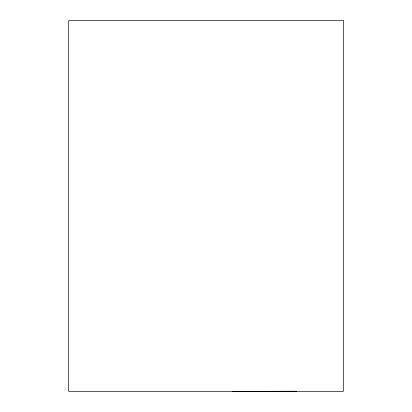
<?xml version="1.0" encoding="UTF-8"?>
<svg xmlns="http://www.w3.org/2000/svg" width="412" height="412" viewBox="0 0 412 412"><rect width="100%" height="100%" fill="white"/><g stroke="black" fill="none" stroke-linecap="round" stroke-linejoin="round"><path stroke-width="0.62" d="M296.635 391.261L232.883 391.359L296.635 391.261M343.335 20.6L68.665 20.6L68.665 391.4L343.335 391.4L343.335 20.6"/></g></svg>
